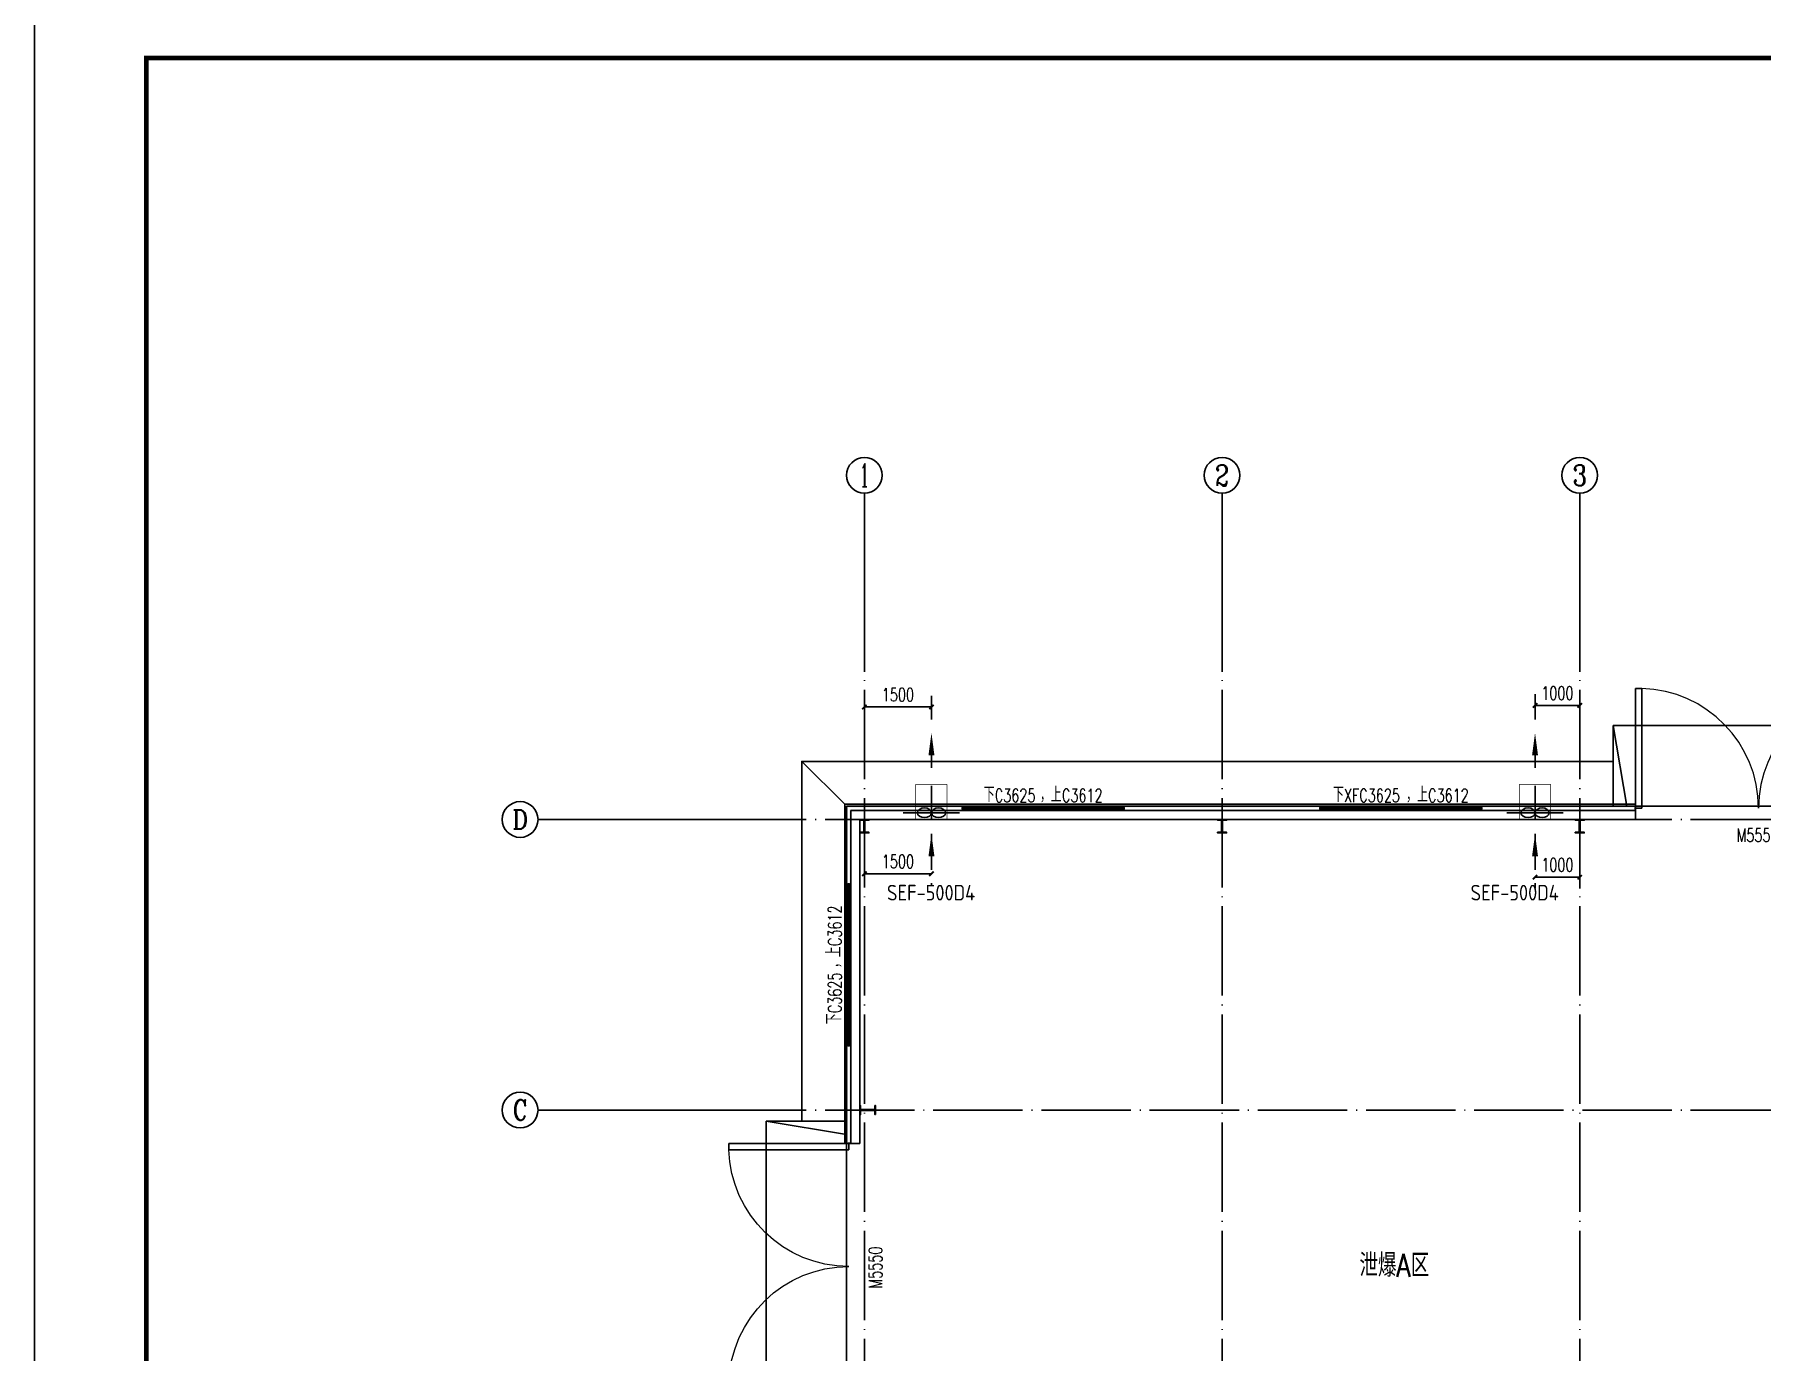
# Model space of a CAD drawing. Extents: x 4773402 to 7068445, y -422737 to 2032183.
# Drawn here: x 4773407 to 4812032, y -393275 to -363812 of the extents above; entities that cross this region are included whole.
import ezdxf
from ezdxf.enums import TextEntityAlignment as Align

# ---------------------------------------------------------------- set-up
doc = ezdxf.new("R2010")
doc.units = 0
doc.header["$LTSCALE"] = 1000
doc.header["$MEASUREMENT"] = 0
doc.linetypes.add('CENTER2', pattern=[1.125, 0.75, -0.125, 0.125, -0.125])
doc.linetypes.add('DOTE', pattern=[2.42, 2, -0.2, 0.02, -0.2])
doc.layers.get('0').update_dxf_attribs({"linetype": 'CONTINUOUS'})
doc.layers.get('Defpoints').update_dxf_attribs({"linetype": 'CONTINUOUS'})
doc.layers.add('_0', color=7, linetype='CONTINUOUS', lineweight=25)
for name, color, linetype in [('AXIS', 3, 'CONTINUOUS'), ('AXIS_TEXT', 7, 'CONTINUOUS'), ('DIM_LEAD', 3, 'CONTINUOUS'), ('DOTE', 252, 'CONTINUOUS'), ('DUCT-排烟中心线', 5, 'CENTER2'), ('DUCT-排烟管', 2, 'CONTINUOUS'), ('Prof', 2, 'CONTINUOUS'), ('PUB_DIM', 3, 'CONTINUOUS'), ('PUB_TITLE', 4, 'CONTINUOUS'), ('PUB_WALL', 9, 'CONTINUOUS'), ('STAIR', 251, 'CONTINUOUS'), ('TH_DIM', 3, 'CONTINUOUS'), ('TH_TEXT', 7, 'CONTINUOUS'), ('WALL-MOVE', 6, 'CONTINUOUS'), ('WINDOW', 4, 'CONTINUOUS'), ('WINDOW_TEXT', 7, 'CONTINUOUS')]:
    doc.layers.add(name, color=color, linetype=linetype)
doc.styles.add('_HZTXT', font='txt.shx', dxfattribs={"width": 0.8, "bigfont": 'HZTXT.shx'})
doc.styles.add('_TCH_AXIS', font='COMPLEX', dxfattribs={"bigfont": 'GBCBIG'})
doc.styles.add('_TCH_DIM_T3', font='SIMPLEX', dxfattribs={"width": 0.705882, "bigfont": 'GBCBIG'})
doc.styles.add('_TCH_WINDOW', font='SIMPLEX', dxfattribs={"height": 3.5, "bigfont": 'GBCBIG'})
doc.styles.add('COMPLEX', font='COMPLEX')
doc.styles.get("Standard").update_dxf_attribs({"font": 'SCEIE', "bigfont": 'SCEIC'})
doc.dimstyles.new('_TCH_ARCH&&100', dxfattribs={"dimtxt": 297.5, "dimasz": 100, "dimexe": 250, "dimexo": 300, "dimgap": 126.25, "dimtad": 1, "dimdec": 0, "dimzin": 0, "dimdsep": 46, "dimtxsty": '_TCH_DIM_T3', "dimblk": 'ARCHTICK', "dimcen": 0.09, "dimclrt": 7, "dimazin": 2, "dimtfac": 1, "dimtdec": 0, "dimtix": 1, "dimtmove": 2, "dimatfit": 3, "dimfxl": 0, "dimtolj": 1, "dimtzin": 0, "dimarcsym": 0})

# ---------------------------------------------------------------- blocks, each defined once
blk = doc.blocks.new('$DorLib2D$00000002')
for p, q in [((-0.5, 0), (-0.5, 0.4875)), ((-0.475, 0.4875), (-0.5, 0.4875)), ((-0.475, 0), (-0.475, 0.4875)), ((0.475, 0), (0.475, 0.4875)), ((0.475, 0.4875), (0.5, 0.4875)), ((0.5, 0), (0.5, 0.4875)), ((-0.5, 0), (-0.475, 0)), ((0.5, 0), (0.475, 0))]:
    blk.add_line(p, q)
at = {"lineweight": 13}
for centre, start, end in [((-0.4875, 0), 0, 88.53072), ((0.4875, 0), 91.46928, 180)]:
    blk.add_arc(centre, 0.4875, start, end, dxfattribs=at)
blk = doc.blocks.new('$TCHSYS$WIN2D')
for p, q in [((-0.5, 0.5), (0.5, 0.5)), ((-0.5, 0.5), (-0.5, -0.5)), ((0.5, 0.5), (0.5, -0.5)), ((0.5, 0.167), (-0.5, 0.167)), ((0.5, -0.167), (-0.5, -0.167)), ((-0.5, -0.5), (0.5, -0.5))]:
    blk.add_line(p, q)
blk = doc.blocks.new('_AXISO')
blk.add_circle((0, 0), 0.5)
at = {"layer": 'AXIS_TEXT', "style": 'COMPLEX', "width": 1.041667}
blk.add_attdef('A', text='', height=0.56, dxfattribs=at).set_placement((-0.25, -0.28), (0.25, -0.28), align=Align.FIT)
blk = doc.blocks.new('SEF-550')
at = {"color": 2}
blk.add_line((-150, 630, -5400), (-150, -630, -5400), dxfattribs=at)
at = {"color": 2, "const_width": 20, "elevation": -2700}
blk.add_lwpolyline([(-300, 350), (-300, -350)], dxfattribs=at)
for centre in [(-150, 158, -2700), (-150, -157, -2700)]:
    blk.add_ellipse(centre, major_axis=(0, -158), ratio=0.68873)
at = {"layer": 'DIM_LEAD'}
for p, q in [((-1436, 0), (-1159, 0)), ((324, 0), (1123, 0))]:
    blk.add_line(p, q, dxfattribs=at)
for points in [[(-1936, 0, 0, 133, 0), (-1436, 0, 0, 0, 0)], [(324, 0, 0, 133, 0), (824, 0, 0, 0, 0)]]:
    blk.add_lwpolyline(points, format="xyseb", dxfattribs=at)
at = {"layer": 'DUCT-排烟中心线'}
blk.add_line((0, 0), (-790, 0), dxfattribs=at)
at = {"layer": 'DUCT-排烟管', "const_width": 15}
for points in [[(0, 350), (-790, 350)], [(-790, 350), (-790, -350)], [(0, -350), (0, 350)], [(-790, -350), (0, -350)]]:
    blk.add_lwpolyline(points, dxfattribs=at)
blk = doc.blocks.new('_ArchTick')
at = {"color": 0, "linetype": 'ByBlock', "const_width": 0.4}
blk.add_lwpolyline([(-0.5, -0.5), (0.5, 0.5)], dxfattribs=at)
blk = doc.blocks.new('*D170')
at = {"layer": 'Defpoints', "color": 0}
for p in [(4791968, -382496), (4793468, -382496), (4793468, -382586)]:
    blk.add_point(p, dxfattribs=at)
at = {"layer": 'TH_DIM', "color": 0, "lineweight": -2}
for p, q in [((4791968, -382586), (4793468, -382586)), ((4791968, -382796), (4791968, -382836)), ((4793468, -382796), (4793468, -382836))]:
    blk.add_line(p, q, dxfattribs=at)
at = {"layer": 'TH_DIM', "color": 0, "lineweight": -2, "xscale": 100, "yscale": 100, "zscale": 100, "rotation": 180}
blk.add_blockref('_ArchTick', (4791968, -382586), dxfattribs=at)
at = {"layer": 'TH_DIM', "color": 0, "lineweight": -2, "xscale": 100, "yscale": 100, "zscale": 100}
blk.add_blockref('_ArchTick', (4793468, -382586), dxfattribs=at)
at = {"layer": 'TH_DIM', "color": 7, "insert": (4792718, -382311), "char_height": 297.5, "attachment_point": 5, "style": '_TCH_DIM_T3'}
blk.add_mtext('\\A1;1500', dxfattribs=at)
blk = doc.blocks.new('*D171')
at = {"layer": 'Defpoints', "color": 0}
for p in [(4806968, -382496), (4807968, -382496), (4807968, -382665)]:
    blk.add_point(p, dxfattribs=at)
at = {"layer": 'TH_DIM', "color": 0, "lineweight": -2}
for p, q in [((4806968, -382665), (4807968, -382665)), ((4806968, -382796), (4806968, -382915)), ((4807968, -382796), (4807968, -382915))]:
    blk.add_line(p, q, dxfattribs=at)
at = {"layer": 'TH_DIM', "color": 0, "lineweight": -2, "xscale": 100, "yscale": 100, "zscale": 100, "rotation": 180}
blk.add_blockref('_ArchTick', (4806968, -382665), dxfattribs=at)
at = {"layer": 'TH_DIM', "color": 0, "lineweight": -2, "xscale": 100, "yscale": 100, "zscale": 100}
blk.add_blockref('_ArchTick', (4807968, -382665), dxfattribs=at)
at = {"layer": 'TH_DIM', "color": 7, "insert": (4807468, -382390), "char_height": 297.5, "attachment_point": 5, "style": '_TCH_DIM_T3'}
blk.add_mtext('\\A1;1000', dxfattribs=at)
blk = doc.blocks.new('*D176')
at = {"layer": 'Defpoints', "color": 0}
for p in [(4807968, -378821), (4806968, -379437), (4807968, -379437)]:
    blk.add_point(p, dxfattribs=at)
at = {"layer": 'TH_DIM', "color": 0, "lineweight": -2}
for p, q in [((4806968, -379137), (4806968, -378571)), ((4806968, -378821), (4807968, -378821)), ((4807968, -379137), (4807968, -378571))]:
    blk.add_line(p, q, dxfattribs=at)
at = {"layer": 'TH_DIM', "color": 0, "lineweight": -2, "xscale": 100, "yscale": 100, "zscale": 100, "rotation": 180}
blk.add_blockref('_ArchTick', (4806968, -378821), dxfattribs=at)
at = {"layer": 'TH_DIM', "color": 0, "lineweight": -2, "xscale": 100, "yscale": 100, "zscale": 100}
blk.add_blockref('_ArchTick', (4807968, -378821), dxfattribs=at)
at = {"layer": 'TH_DIM', "color": 7, "insert": (4807468, -378546), "char_height": 297.5, "attachment_point": 5, "style": '_TCH_DIM_T3'}
blk.add_mtext('\\A1;1000', dxfattribs=at)
blk = doc.blocks.new('*D177')
at = {"layer": 'Defpoints', "color": 0}
for p in [(4793468, -378856), (4791968, -379437), (4793468, -379437)]:
    blk.add_point(p, dxfattribs=at)
at = {"layer": 'TH_DIM', "color": 0, "lineweight": -2}
for p, q in [((4791968, -379137), (4791968, -378606)), ((4791968, -378856), (4793468, -378856)), ((4793468, -379137), (4793468, -378606))]:
    blk.add_line(p, q, dxfattribs=at)
at = {"layer": 'TH_DIM', "color": 0, "lineweight": -2, "xscale": 100, "yscale": 100, "zscale": 100, "rotation": 180}
blk.add_blockref('_ArchTick', (4791968, -378856), dxfattribs=at)
at = {"layer": 'TH_DIM', "color": 0, "lineweight": -2, "xscale": 100, "yscale": 100, "zscale": 100}
blk.add_blockref('_ArchTick', (4793468, -378856), dxfattribs=at)
at = {"layer": 'TH_DIM', "color": 7, "insert": (4792718, -378581), "char_height": 297.5, "attachment_point": 5, "style": '_TCH_DIM_T3'}
blk.add_mtext('\\A1;1500', dxfattribs=at)

msp = doc.modelspace()

# ---------------------------------------------------------------- hatches: boundary and pattern name
at = {"layer": 'Prof', "linetype": 'ByBlock'}
for points in [[(4791958.1, -381657.6), (4791868.1, -381657.6), (4791868.1, -381673.6), (4792068.1, -381673.6), (4792068.1, -381657.6), (4791978.1, -381657.6), (4791978.1, -381389.6), (4792068.1, -381389.6), (4792068.1, -381373.6), (4791868.1, -381373.6), (4791868.1, -381389.6), (4791958.1, -381389.6)], [(4799978.1, -381657.6), (4800068.1, -381657.6), (4800068.1, -381673.6), (4799868.1, -381673.6), (4799868.1, -381657.6), (4799958.1, -381657.6), (4799958.1, -381389.6), (4799868.1, -381389.6), (4799868.1, -381373.6), (4800068.1, -381373.6), (4800068.1, -381389.6), (4799978.1, -381389.6)], [(4807978.1, -381657.6), (4808068.1, -381657.6), (4808068.1, -381673.6), (4807868.1, -381673.6), (4807868.1, -381657.6), (4807958.1, -381657.6), (4807958.1, -381389.6), (4807868.1, -381389.6), (4807868.1, -381373.6), (4808068.1, -381373.6), (4808068.1, -381389.6), (4807978.1, -381389.6)], [(4791884.1, -387863.6), (4791884.1, -387773.6), (4791868.1, -387773.6), (4791868.1, -387973.6), (4791884.1, -387973.6), (4791884.1, -387883.6), (4792202.1, -387883.6), (4792202.1, -387973.6), (4792218.1, -387973.6), (4792218.1, -387773.6), (4792202.1, -387773.6), (4792202.1, -387863.6)]]:
    msp.add_hatch(color=256, dxfattribs=at).paths.add_polyline_path(points)
at = {"layer": 'PUB_WALL'}
for points in [[(4791568.1, -381073.6), (4791568.1, -382823.6), (4791598.1, -382793.6), (4791598.1, -381103.6)], [(4794168.1, -381073.6), (4791568.1, -381073.6), (4791598.1, -381103.6), (4794138.1, -381103.6)], [(4791668.1, -382823.6), (4791668.1, -381173.6), (4791638.1, -381143.6), (4791638.1, -382793.6)], [(4791668.1, -381173.6), (4794168.1, -381173.6), (4794138.1, -381143.6), (4791638.1, -381143.6)], [(4794168.1, -381173.6), (4794168.1, -381073.6), (4794138.1, -381103.6), (4794138.1, -381143.6)], [(4802168.1, -381073.6), (4797768.1, -381073.6), (4797798.1, -381103.6), (4802138.1, -381103.6)], [(4797768.1, -381073.6), (4797768.1, -381173.6), (4797798.1, -381143.6), (4797798.1, -381103.6)], [(4797768.1, -381173.6), (4802168.1, -381173.6), (4802138.1, -381143.6), (4797798.1, -381143.6)], [(4802168.1, -381173.6), (4802168.1, -381073.6), (4802138.1, -381103.6), (4802138.1, -381143.6)], [(4809218.1, -381073.6), (4805768.1, -381073.6), (4805798.1, -381103.6), (4809188.1, -381103.6)], [(4805768.1, -381073.6), (4805768.1, -381173.6), (4805798.1, -381143.6), (4805798.1, -381103.6)], [(4805768.1, -381173.6), (4809218.1, -381173.6), (4809188.1, -381143.6), (4805798.1, -381143.6)], [(4809218.1, -381173.6), (4809218.1, -381073.6), (4809188.1, -381103.6), (4809188.1, -381143.6)], [(4791568.1, -382823.6), (4791668.1, -382823.6), (4791638.1, -382793.6), (4791598.1, -382793.6)], [(4791668.1, -386423.6), (4791568.1, -386423.6), (4791598.1, -386453.6), (4791638.1, -386453.6)], [(4791568.1, -386423.6), (4791568.1, -388623.6), (4791598.1, -388593.6), (4791598.1, -386453.6)], [(4791668.1, -388623.6), (4791668.1, -386423.6), (4791638.1, -386453.6), (4791638.1, -388593.6)], [(4791568.1, -388623.6), (4791668.1, -388623.6), (4791638.1, -388593.6), (4791598.1, -388593.6)]]:
    msp.add_hatch(color=256, dxfattribs=at).paths.add_polyline_path(points)

# ---------------------------------------------------------------- linework, layer by layer
at = {"layer": '_0', "color": 0}
for p, q in [((4809218.1, -381073.6), (4809218.1, -381033.6)), ((4809218.1, -381173.6), (4809218.1, -381373.6)), ((4791568.1, -388623.6), (4791528.1, -388623.6)), ((4791668.1, -388623.6), (4791868.1, -388623.6))]:
    msp.add_line(p, q, dxfattribs=at)
msp.add_lwpolyline([(4809218.1, -381373.6), (4791868.1, -381373.6), (4791868.1, -388623.6)], dxfattribs=at)
at = {"layer": 'AXIS', "color": 0}
for p, q in [((4791968.1, -378073.6), (4791968.1, -374073.6)), ((4799968.1, -378073.6), (4799968.1, -374073.6)), ((4807968.1, -378073.6), (4807968.1, -374073.6)), ((4788668.1, -381373.6), (4784668.1, -381373.6)), ((4788668.1, -387873.6), (4784668.1, -387873.6))]:
    msp.add_line(p, q, dxfattribs=at)
at = {"layer": 'DOTE', "linetype": 'DOTE'}
for p, q in [((4791968.1, -404673.6), (4791968.1, -378073.6)), ((4799968.1, -404673.6), (4799968.1, -378073.6)), ((4807968.1, -404673.6), (4807968.1, -378073.6)), ((4788668.1, -381373.6), (4843268.1, -381373.6)), ((4788668.1, -387873.6), (4843268.1, -387873.6))]:
    msp.add_line(p, q, dxfattribs=at)
at = {"layer": 'Prof', "linetype": 'ByBlock'}
for points in [[(4792068.1, -381373.6), (4791868.1, -381373.6), (4791868.1, -381389.6), (4791958.1, -381389.6), (4791958.1, -381657.6), (4791868.1, -381657.6), (4791868.1, -381673.6), (4792068.1, -381673.6), (4792068.1, -381657.6), (4791978.1, -381657.6), (4791978.1, -381389.6), (4792068.1, -381389.6)], [(4799868.1, -381373.6), (4800068.1, -381373.6), (4800068.1, -381389.6), (4799978.1, -381389.6), (4799978.1, -381657.6), (4800068.1, -381657.6), (4800068.1, -381673.6), (4799868.1, -381673.6), (4799868.1, -381657.6), (4799958.1, -381657.6), (4799958.1, -381389.6), (4799868.1, -381389.6)], [(4807868.1, -381373.6), (4808068.1, -381373.6), (4808068.1, -381389.6), (4807978.1, -381389.6), (4807978.1, -381657.6), (4808068.1, -381657.6), (4808068.1, -381673.6), (4807868.1, -381673.6), (4807868.1, -381657.6), (4807958.1, -381657.6), (4807958.1, -381389.6), (4807868.1, -381389.6)], [(4792218.1, -387973.6), (4792218.1, -387773.6), (4792202.1, -387773.6), (4792202.1, -387863.6), (4791884.1, -387863.6), (4791884.1, -387773.6), (4791868.1, -387773.6), (4791868.1, -387973.6), (4791884.1, -387973.6), (4791884.1, -387883.6), (4792202.1, -387883.6), (4792202.1, -387973.6)]]:
    msp.add_lwpolyline(points, close=True, dxfattribs=at)
at = {"layer": 'PUB_TITLE', "color": 4}
msp.add_lwpolyline([(4773407.2, -422737.3), (4857507.2, -422737.3), (4857507.2, -363337.3), (4773407.2, -363337.3)], close=True, dxfattribs=at)
at = {"layer": 'PUB_TITLE', "color": 4, "const_width": 100}
msp.add_lwpolyline([(4775907.2, -421737.3), (4856507.2, -421737.3), (4856507.2, -364337.3), (4775907.2, -364337.3)], close=True, dxfattribs=at)
at = {"layer": 'STAIR'}
for p, q in [((4808718.1, -379273.6), (4815218.1, -379273.6)), ((4808718.1, -379273.6), (4809018.1, -381073.6)), ((4808718.1, -379273.6), (4808718.1, -381073.6)), ((4791528.1, -381033.6), (4790568.1, -380073.6)), ((4789768.1, -388123.6), (4789768.1, -394623.6)), ((4789768.1, -388123.6), (4791568.1, -388423.6)), ((4789768.1, -388123.6), (4791568.1, -388123.6))]:
    msp.add_line(p, q, dxfattribs=at)
msp.add_lwpolyline([(4808718.1, -380073.6), (4790568.1, -380073.6), (4790568.1, -388123.6)], dxfattribs=at)
at = {"layer": 'WALL-MOVE'}
for p, q in [((4791568.1, -381073.6), (4791568.1, -382823.6)), ((4794168.1, -381073.6), (4791568.1, -381073.6)), ((4791668.1, -382823.6), (4791668.1, -381173.6)), ((4791668.1, -381173.6), (4794168.1, -381173.6)), ((4794168.1, -381173.6), (4794168.1, -381073.6)), ((4802168.1, -381073.6), (4797768.1, -381073.6)), ((4797768.1, -381073.6), (4797768.1, -381173.6)), ((4797768.1, -381173.6), (4802168.1, -381173.6)), ((4802168.1, -381173.6), (4802168.1, -381073.6)), ((4809218.1, -381073.6), (4805768.1, -381073.6)), ((4805768.1, -381073.6), (4805768.1, -381173.6)), ((4805768.1, -381173.6), (4809218.1, -381173.6)), ((4809218.1, -381173.6), (4809218.1, -381073.6)), ((4791568.1, -382823.6), (4791668.1, -382823.6)), ((4791668.1, -386423.6), (4791568.1, -386423.6)), ((4791568.1, -386423.6), (4791568.1, -388623.6)), ((4791668.1, -388623.6), (4791668.1, -386423.6)), ((4791568.1, -388623.6), (4791668.1, -388623.6))]:
    msp.add_line(p, q, dxfattribs=at)
at = {"layer": 'WINDOW'}
for p, q in [((4809218.1, -381073.6), (4814718.1, -381073.6)), ((4791568.1, -394123.6), (4791568.1, -388623.6))]:
    msp.add_line(p, q, dxfattribs=at)
msp.add_lwpolyline([(4809218.1, -381033.6), (4791528.1, -381033.6), (4791528.1, -388623.6)], dxfattribs=at)

# ---------------------------------------------------------------- block references
at = {"rotation": 270}
for p in [(4793468.1, -381373.6), (4806968.1, -381373.6)]:
    msp.add_blockref('SEF-550', p, dxfattribs=at)
at = {"layer": 'AXIS', "color": 0}
ref = msp.add_blockref('_AXISO', (4791968.1, -373673.6), dxfattribs=dict(at, xscale=800, yscale=800, zscale=800))
ref.add_attrib('A', '1', dxfattribs={"layer": 'AXIS_TEXT', "color": 0, "height": 514.7, "style": '_TCH_AXIS'}).set_placement((4791857.8, -373931), (4792078.4, -373931), align=Align.FIT)
ref = msp.add_blockref('_AXISO', (4799968.1, -373673.6), dxfattribs=dict(at, xscale=800, yscale=800, zscale=800))
ref.add_attrib('A', '2', dxfattribs={"layer": 'AXIS_TEXT', "color": 0, "height": 465.9, "style": '_TCH_AXIS'}).set_placement((4799812.7, -373906.6), (4800123.4, -373906.6), align=Align.FIT)
ref = msp.add_blockref('_AXISO', (4807968.1, -373673.6), dxfattribs=dict(at, xscale=800, yscale=800, zscale=800))
ref.add_attrib('A', '3', dxfattribs={"layer": 'AXIS_TEXT', "color": 0, "height": 465.9, "style": '_TCH_AXIS'}).set_placement((4807812.7, -373906.6), (4808123.4, -373906.6), align=Align.FIT)
ref = msp.add_blockref('_AXISO', (4784268.1, -381373.6), dxfattribs=dict(at, xscale=800, yscale=800, zscale=800))
ref.add_attrib('A', 'D', dxfattribs={"layer": 'AXIS_TEXT', "color": 0, "height": 435.3, "style": '_TCH_AXIS'}).set_placement((4784091.9, -381591.2), (4784444.2, -381591.2), align=Align.FIT)
ref = msp.add_blockref('_AXISO', (4784268.1, -387873.6), dxfattribs=dict(at, xscale=800, yscale=800, zscale=800))
ref.add_attrib('A', 'C', dxfattribs={"layer": 'AXIS_TEXT', "color": 0, "height": 455.7, "style": '_TCH_AXIS'}).set_placement((4784105.3, -388101.4), (4784430.8, -388101.4), align=Align.FIT)
at = {"layer": 'WINDOW'}
ref = msp.add_blockref('$DorLib2D$00000002', (4811968.1, -381123.6), dxfattribs=dict(at, xscale=5500, yscale=5500, zscale=5500))
ref.add_attrib('A', 'M5550', (4811478.1, -381871.3), dxfattribs={"layer": 'WINDOW_TEXT', "height": 297.5, "style": '_TCH_WINDOW', "width": 0.705882})
at = {"layer": 'WINDOW', "xscale": 3600, "yscale": -100, "zscale": 3600}
for p in [(4795968.1, -381123.6), (4803968.1, -381123.6)]:
    msp.add_blockref('$TCHSYS$WIN2D', p, dxfattribs=at)
at = {"layer": 'WINDOW', "xscale": 3600, "yscale": -100, "zscale": 3600, "rotation": 90}
msp.add_blockref('$TCHSYS$WIN2D', (4791618.1, -384623.6), dxfattribs=at)
at = {"layer": 'WINDOW'}
ref = msp.add_blockref('$DorLib2D$00000002', (4791618.1, -391373.6), dxfattribs=dict(at, xscale=-5500, yscale=5500, zscale=-5500, rotation=90))
ref.add_attrib('A', 'M5550', (4792365.7, -391863.6), dxfattribs={"layer": 'WINDOW_TEXT', "height": 297.5, "rotation": 90, "style": '_TCH_WINDOW', "width": 0.705882})

# ---------------------------------------------------------------- texts
at = {"layer": 'PUB_DIM', "style": '_HZTXT', "width": 0.8}
msp.add_text('泄爆A区', height=517.24, dxfattribs=at).set_placement((4803042.4, -391605.5))
at = {"layer": 'TH_TEXT', "color": 0}
for p in [(4792472.5, -383185.6), (4805525.5, -383185.6)]:
    msp.add_text('SEF-500D4', height=350, dxfattribs=at).set_placement(p)
at = {"layer": 'WINDOW_TEXT', "style": '_TCH_WINDOW'}
for s, height, p in [('下', 337.6, (4794639.4, -380983.6)), ('，上', 337.59, (4795895.2, -380983.6)), ('下', 337.6, (4802449.4, -380983.6)), ('，上', 337.59, (4804085.2, -380983.6))]:
    msp.add_text(s, height=height, dxfattribs=at).set_placement(p)
at = {"layer": 'WINDOW_TEXT', "style": '_TCH_WINDOW', "width": 0.705882}
for s, p in [('C3625', (4794885.2, -380983.6)), ('C3612', (4796386.7, -380983.6)), ('XFC3625', (4802695.2, -380983.6)), ('C3612', (4804576.7, -380983.6))]:
    msp.add_text(s, height=297.5, dxfattribs=at).set_placement(p)
for s, p in [('C3612', (4791453.1, -384205)), ('C3625', (4791453.1, -385706.5))]:
    msp.add_text(s, height=297.5, rotation=90, dxfattribs=at).set_placement(p)
at = {"layer": 'WINDOW_TEXT', "style": '_TCH_WINDOW'}
for s, height, p in [('，上', 337.59, (4791453.1, -384696.5)), ('下', 337.6, (4791453.1, -385952.2))]:
    msp.add_text(s, height=height, rotation=90, dxfattribs=at).set_placement(p)

# ---------------------------------------------------------------- dimensions: what is measured, and where the dimension line sits
at = {"layer": 'TH_DIM', "color": 0}
for p1, p2, distance, picture, middle in [((4791968.1, -379437.2), (4793468.1, -379437.2), 581.4, '*D177', (4792718.1, -378580.8)), ((4806968.1, -379437.2), (4807968.1, -379437.2), 616.5, '*D176', (4807468.1, -378545.7)), ((4791968.1, -382496.3), (4793468.1, -382496.3), -90, '*D170', (4792718.1, -382311.4)), ((4806968.1, -382496.3), (4807968.1, -382496.3), -168.7, '*D171', (4807468.1, -382390))]:
    dim = msp.add_aligned_dim(p1=p1, p2=p2, distance=distance, dimstyle='_TCH_ARCH&&100', dxfattribs=at)
    dim.commit()
    dim.dimension.update_dxf_attribs({"geometry": picture, "text_midpoint": middle})

doc.saveas('drawing.dxf')
